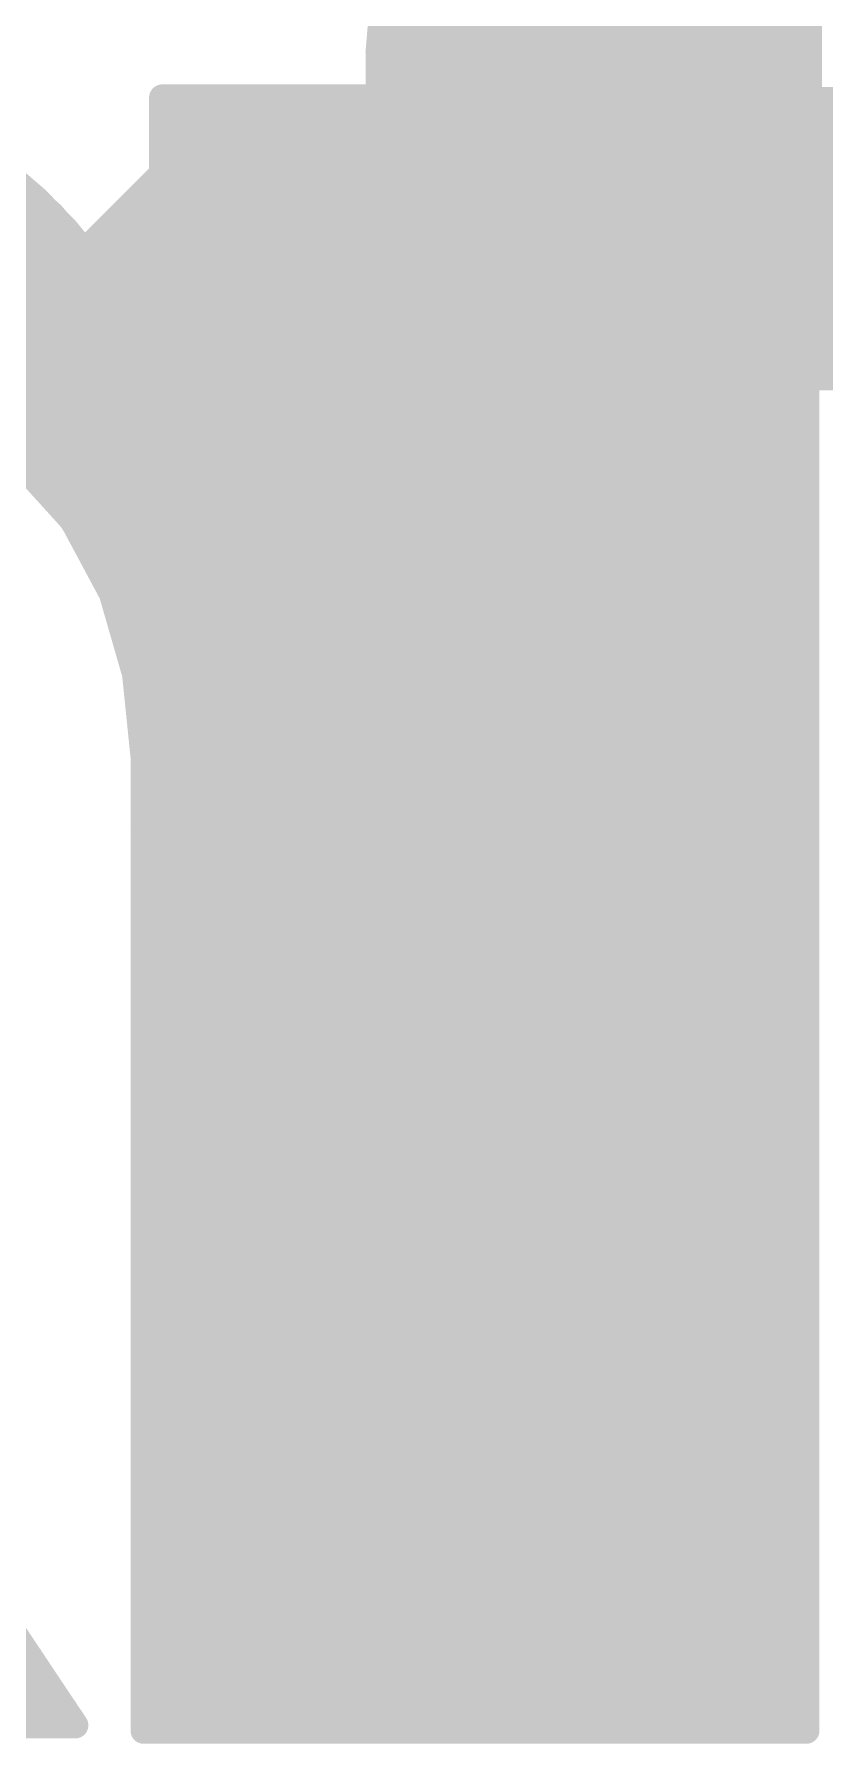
# Model space of a CAD drawing. Extents: x -19.1 to 53.5, y -15.6 to 59.8.
# Drawn here: x 24.698 to 25.458, y 53.383 to 55.029 of the extents above; entities that cross this region are included whole.
import ezdxf

# ---------------------------------------------------------------- set-up
doc = ezdxf.new("R2010")
doc.units = 0
doc.layers.add('21', color=41, linetype='CONTINUOUS')
doc.layers.add('22', color=40, linetype='CONTINUOUS')

msp = doc.modelspace()

# ---------------------------------------------------------------- linework, layer by layer
at = {"layer": '21', "const_width": 0.0254}
for points in [[(25.0292, 55.0113), (25.0469, 55.2247)], [(25.4432, 55.1053), (25.4432, 54.9656)], [(25.0317, 55.0418), (25.4432, 55.0418)], [(25.0296, 55.0164), (25.4432, 55.0164)], [(25.0292, 54.9656), (25.0292, 55.0113)], [(25.0292, 54.991), (25.4432, 54.991)], [(24.6253, 54.6989), (24.892, 54.9656)], [(24.892, 54.9656), (25.0292, 54.9656)], [(25.0292, 54.9656), (25.4432, 54.9656)], [(25.4432, 54.9656), (25.7404, 54.9656)], [(24.8666, 54.9402), (25.7404, 54.9402)], [(24.8412, 54.9148), (25.7404, 54.9148)], [(24.8158, 54.8894), (25.7404, 54.8894)], [(24.7904, 54.864), (25.7404, 54.864)], [(24.765, 54.8386), (25.7404, 54.8386)], [(24.7396, 54.8132), (25.7404, 54.8132)], [(24.7142, 54.7878), (25.7404, 54.7878)], [(24.6888, 54.7624), (25.7404, 54.7624)], [(24.6634, 54.737), (25.7404, 54.737)], [(24.638, 54.7116), (25.7404, 54.7116)], [(25.0241, 54.6964), (24.6253, 54.6989)], [(25.0241, 53.3959), (25.0241, 54.6964)], [(25.0241, 54.6862), (25.4406, 54.6862)], [(25.7404, 54.6989), (25.4406, 54.6989)], [(25.4406, 54.6989), (25.4406, 53.3959)], [(25.0241, 54.6608), (25.4406, 54.6608)], [(25.0241, 54.6354), (25.4406, 54.6354)], [(25.0241, 54.61), (25.4406, 54.61)], [(25.0241, 54.5846), (25.4406, 54.5846)], [(25.0241, 54.5592), (25.4406, 54.5592)], [(25.0241, 54.5338), (25.4406, 54.5338)], [(25.0241, 54.5084), (25.4406, 54.5084)], [(25.0241, 54.483), (25.4406, 54.483)], [(25.0241, 54.4576), (25.4406, 54.4576)], [(25.0241, 54.4322), (25.4406, 54.4322)], [(25.0241, 54.4068), (25.4406, 54.4068)], [(24.0716, 54.3992), (24.7371, 53.401)], [(25.0241, 54.3814), (25.4406, 54.3814)], [(25.0241, 54.356), (25.4406, 54.356)], [(25.0241, 54.3306), (25.4406, 54.3306)], [(25.0241, 54.3052), (25.4406, 54.3052)], [(25.0241, 54.2798), (25.4406, 54.2798)], [(25.0241, 54.2544), (25.4406, 54.2544)], [(25.0241, 54.229), (25.4406, 54.229)], [(25.0241, 54.2036), (25.4406, 54.2036)], [(25.0241, 54.1782), (25.4406, 54.1782)], [(25.0241, 54.1528), (25.4406, 54.1528)], [(25.0241, 54.1274), (25.4406, 54.1274)], [(25.0241, 54.102), (25.4406, 54.102)], [(25.0241, 54.0766), (25.4406, 54.0766)], [(25.0241, 54.0512), (25.4406, 54.0512)], [(25.0241, 54.0258), (25.4406, 54.0258)], [(25.0241, 54.0004), (25.4406, 54.0004)], [(25.0241, 53.975), (25.4406, 53.975)], [(25.0241, 53.9496), (25.4406, 53.9496)], [(25.0241, 53.9242), (25.4406, 53.9242)], [(25.0241, 53.8988), (25.4406, 53.8988)], [(25.0241, 53.8734), (25.4406, 53.8734)], [(25.0241, 53.848), (25.4406, 53.848)], [(25.0241, 53.8226), (25.4406, 53.8226)], [(25.0241, 53.7972), (25.4406, 53.7972)], [(25.0241, 53.7718), (25.4406, 53.7718)], [(25.0241, 53.7464), (25.4406, 53.7464)], [(25.0241, 53.721), (25.4406, 53.721)], [(25.0241, 53.6956), (25.4406, 53.6956)], [(25.0241, 53.6702), (25.4406, 53.6702)], [(25.0241, 53.6448), (25.4406, 53.6448)], [(25.0241, 53.6194), (25.4406, 53.6194)], [(25.0241, 53.594), (25.4406, 53.594)], [(25.0241, 53.5686), (25.4406, 53.5686)], [(25.0241, 53.5432), (25.4406, 53.5432)], [(25.0241, 53.5178), (25.4406, 53.5178)], [(25.0241, 53.4924), (25.4406, 53.4924)], [(24.1906, 53.467), (24.6931, 53.467)], [(25.0241, 53.467), (25.4406, 53.467)], [(24.206, 53.4416), (24.71, 53.4416)], [(25.0241, 53.4416), (25.4406, 53.4416)], [(24.2214, 53.4162), (24.727, 53.4162)], [(24.7371, 53.401), (24.2291, 53.4035)], [(25.0241, 53.4162), (25.4406, 53.4162)], [(25.4406, 53.3959), (25.0241, 53.3959)]]:
    msp.add_lwpolyline(points, dxfattribs=at)
at = {"layer": '21', "const_width": 0.0127}
for points in [[(25.0317, 55.0481, 1), (25.0317, 55.0355)], [(25.4432, 55.0355, 1), (25.4432, 55.0481)], [(25.0296, 55.0228, 1), (25.0296, 55.0101)], [(25.4432, 55.0101, 1), (25.4432, 55.0228)], [(25.0356, 55.0113, 1), (25.0228, 55.0113)], [(25.0229, 55.0118, 1), (25.0355, 55.0108)], [(25.0292, 54.9973, 1), (25.0292, 54.9847)], [(25.4432, 54.9847, 1), (25.4432, 54.9973)], [(24.892, 54.9719, 1), (24.892, 54.9593)], [(24.8965, 54.9611, 1), (24.8875, 54.9701)], [(25.0292, 54.9719, 1), (25.0292, 54.9593)], [(25.0292, 54.9593, 1), (25.0292, 54.9719)], [(25.4432, 54.9719, 1), (25.4432, 54.9593)], [(25.4432, 54.9593, 1), (25.4432, 54.9719)], [(25.0228, 54.9656, 1), (25.0356, 54.9656)], [(25.4368, 54.9656, 1), (25.4496, 54.9656)], [(24.8666, 54.9466, 1), (24.8666, 54.9339)], [(24.8412, 54.9211, 1), (24.8412, 54.9085)], [(24.8158, 54.8957, 1), (24.8158, 54.8831)], [(24.7904, 54.8704, 1), (24.7904, 54.8577)], [(24.765, 54.8449, 1), (24.765, 54.8323)], [(24.7396, 54.8195, 1), (24.7396, 54.8069)], [(24.7142, 54.7942, 1), (24.7142, 54.7815)], [(25.0305, 54.6964, 1), (25.0177, 54.6964)], [(25.0241, 54.6925, 1), (25.0241, 54.6799)], [(25.0241, 54.6901, 1), (25.0241, 54.7027)], [(25.447, 54.6989, 1), (25.4342, 54.6989)], [(25.4406, 54.7052, 1), (25.4406, 54.6926)], [(25.4406, 54.6799, 1), (25.4406, 54.6925)], [(25.0241, 54.6671, 1), (25.0241, 54.6545)], [(25.4406, 54.6545, 1), (25.4406, 54.6671)], [(25.0241, 54.6418, 1), (25.0241, 54.6291)], [(25.4406, 54.6291, 1), (25.4406, 54.6418)], [(25.0241, 54.6163, 1), (25.0241, 54.6037)], [(25.4406, 54.6037, 1), (25.4406, 54.6163)], [(25.0241, 54.5909, 1), (25.0241, 54.5783)], [(25.4406, 54.5783, 1), (25.4406, 54.5909)], [(25.0241, 54.5656, 1), (25.0241, 54.5529)], [(25.4406, 54.5529, 1), (25.4406, 54.5656)], [(25.0241, 54.5401, 1), (25.0241, 54.5275)], [(25.4406, 54.5275, 1), (25.4406, 54.5401)], [(25.0241, 54.5147, 1), (25.0241, 54.5021)], [(25.4406, 54.5021, 1), (25.4406, 54.5147)], [(25.0241, 54.4894, 1), (25.0241, 54.4767)], [(25.4406, 54.4767, 1), (25.4406, 54.4894)], [(25.0241, 54.4639, 1), (25.0241, 54.4513)], [(25.4406, 54.4513, 1), (25.4406, 54.4639)], [(25.0241, 54.4385, 1), (25.0241, 54.4259)], [(25.4406, 54.4259, 1), (25.4406, 54.4385)], [(25.0241, 54.4132, 1), (25.0241, 54.4005)], [(25.4406, 54.4005, 1), (25.4406, 54.4132)], [(25.0241, 54.3877, 1), (25.0241, 54.3751)], [(25.4406, 54.3751, 1), (25.4406, 54.3877)], [(25.0241, 54.3623, 1), (25.0241, 54.3497)], [(25.4406, 54.3497, 1), (25.4406, 54.3623)], [(25.0241, 54.337, 1), (25.0241, 54.3243)], [(25.4406, 54.3243, 1), (25.4406, 54.337)], [(25.0241, 54.3115, 1), (25.0241, 54.2989)], [(25.4406, 54.2989, 1), (25.4406, 54.3115)], [(25.0241, 54.2861, 1), (25.0241, 54.2735)], [(25.4406, 54.2735, 1), (25.4406, 54.2861)], [(25.0241, 54.2608, 1), (25.0241, 54.2481)], [(25.4406, 54.2481, 1), (25.4406, 54.2608)], [(25.0241, 54.2353, 1), (25.0241, 54.2227)], [(25.4406, 54.2227, 1), (25.4406, 54.2353)], [(25.0241, 54.2099, 1), (25.0241, 54.1973)], [(25.4406, 54.1973, 1), (25.4406, 54.2099)], [(25.0241, 54.1846, 1), (25.0241, 54.1719)], [(25.4406, 54.1719, 1), (25.4406, 54.1846)], [(25.0241, 54.1591, 1), (25.0241, 54.1465)], [(25.4406, 54.1465, 1), (25.4406, 54.1591)], [(25.0241, 54.1337, 1), (25.0241, 54.1211)], [(25.4406, 54.1211, 1), (25.4406, 54.1337)], [(25.0241, 54.1084, 1), (25.0241, 54.0957)], [(25.4406, 54.0957, 1), (25.4406, 54.1084)], [(25.0241, 54.0829, 1), (25.0241, 54.0703)], [(25.4406, 54.0703, 1), (25.4406, 54.0829)], [(25.0241, 54.0575, 1), (25.0241, 54.0449)], [(25.4406, 54.0449, 1), (25.4406, 54.0575)], [(25.0241, 54.0322, 1), (25.0241, 54.0195)], [(25.4406, 54.0195, 1), (25.4406, 54.0322)], [(25.0241, 54.0067, 1), (25.0241, 53.9941)], [(25.4406, 53.9941, 1), (25.4406, 54.0067)], [(25.0241, 53.9813, 1), (25.0241, 53.9687)], [(25.4406, 53.9687, 1), (25.4406, 53.9813)], [(25.0241, 53.956, 1), (25.0241, 53.9433)], [(25.4406, 53.9433, 1), (25.4406, 53.956)], [(25.0241, 53.9306, 1), (25.0241, 53.9179)], [(25.4406, 53.9179, 1), (25.4406, 53.9306)], [(25.0241, 53.9051, 1), (25.0241, 53.8925)], [(25.4406, 53.8925, 1), (25.4406, 53.9051)], [(25.0241, 53.8798, 1), (25.0241, 53.8671)], [(25.4406, 53.8671, 1), (25.4406, 53.8798)], [(25.0241, 53.8544, 1), (25.0241, 53.8417)], [(25.4406, 53.8417, 1), (25.4406, 53.8544)], [(25.0241, 53.8289, 1), (25.0241, 53.8163)], [(25.4406, 53.8163, 1), (25.4406, 53.8289)], [(25.0241, 53.8036, 1), (25.0241, 53.7909)], [(25.4406, 53.7909, 1), (25.4406, 53.8036)], [(25.0241, 53.7782, 1), (25.0241, 53.7655)], [(25.4406, 53.7655, 1), (25.4406, 53.7782)], [(25.0241, 53.7527, 1), (25.0241, 53.7401)], [(25.4406, 53.7401, 1), (25.4406, 53.7527)], [(25.0241, 53.7274, 1), (25.0241, 53.7147)], [(25.4406, 53.7147, 1), (25.4406, 53.7274)], [(25.0241, 53.702, 1), (25.0241, 53.6893)], [(25.4406, 53.6893, 1), (25.4406, 53.702)], [(25.0241, 53.6765, 1), (25.0241, 53.6639)], [(25.4406, 53.6639, 1), (25.4406, 53.6765)], [(25.0241, 53.6512, 1), (25.0241, 53.6385)], [(25.4406, 53.6385, 1), (25.4406, 53.6512)], [(25.0241, 53.6258, 1), (25.0241, 53.6131)], [(25.4406, 53.6131, 1), (25.4406, 53.6258)], [(25.0241, 53.6003, 1), (25.0241, 53.5877)], [(25.4406, 53.5877, 1), (25.4406, 53.6003)], [(25.0241, 53.575, 1), (25.0241, 53.5623)], [(25.4406, 53.5623, 1), (25.4406, 53.575)], [(25.0241, 53.5496, 1), (25.0241, 53.5369)], [(25.4406, 53.5369, 1), (25.4406, 53.5496)], [(25.0241, 53.5241, 1), (25.0241, 53.5115)], [(25.4406, 53.5115, 1), (25.4406, 53.5241)], [(25.0241, 53.4988, 1), (25.0241, 53.4861)], [(25.4406, 53.4861, 1), (25.4406, 53.4988)], [(24.6931, 53.4607, 1), (24.6931, 53.4734)], [(25.0241, 53.4734, 1), (25.0241, 53.4607)], [(25.4406, 53.4607, 1), (25.4406, 53.4734)], [(24.71, 53.4353, 1), (24.71, 53.4479)], [(25.0241, 53.4479, 1), (25.0241, 53.4353)], [(25.4406, 53.4353, 1), (25.4406, 53.4479)], [(24.727, 53.4099, 1), (24.727, 53.4226)], [(24.7371, 53.3947, 1), (24.7371, 53.4073)], [(25.0241, 53.4226, 1), (25.0241, 53.4099)], [(25.4406, 53.4099, 1), (25.4406, 53.4226)], [(24.7318, 53.3975, 1), (24.7424, 53.4045)], [(25.0241, 53.4023, 1), (25.0241, 53.3896)], [(25.0177, 53.3959, 1), (25.0305, 53.3959)], [(25.4342, 53.3959, 1), (25.447, 53.3959)], [(25.4406, 53.3896, 1), (25.4406, 53.4023)]]:
    msp.add_lwpolyline(points, format="xyb", dxfattribs=at)
at = {"layer": '22', "const_width": 0.0254}
for points in [[(25.2247, 54.9681), (24.8209, 54.9681)], [(24.8209, 54.9681), (24.8209, 54.7472)], [(25.2247, 54.9681), (24.8209, 54.9681)], [(24.8209, 54.9681), (24.8209, 54.7472)], [(24.8209, 54.9656), (25.2247, 54.9656)], [(25.2247, 53.3959), (25.2247, 54.9681)], [(25.2247, 53.3959), (25.2247, 54.9681)], [(24.8209, 54.9402), (25.2247, 54.9402)], [(24.8209, 54.9148), (25.2247, 54.9148)], [(24.7146, 54.8554), (24.6685, 54.897)], [(24.8209, 54.8894), (25.2247, 54.8894)], [(23.8957, 54.864), (24.7051, 54.864)], [(24.7548, 54.8081), (24.7146, 54.8554)], [(24.8209, 54.864), (25.2247, 54.864)], [(23.8741, 54.8386), (24.7289, 54.8386)], [(24.8209, 54.8386), (25.2247, 54.8386)], [(23.8541, 54.8132), (24.7505, 54.8132)], [(24.7828, 54.77), (24.7548, 54.8081)], [(24.8209, 54.8132), (25.2247, 54.8132)], [(23.839, 54.7878), (24.7697, 54.7878)], [(24.8209, 54.7878), (25.2247, 54.7878)], [(24.7955, 54.7548), (24.7828, 54.77)], [(23.824, 54.7624), (24.7892, 54.7624)], [(24.8036, 54.7492), (24.7955, 54.7548)], [(24.8209, 54.7624), (25.2247, 54.7624)], [(23.8126, 54.737), (25.2247, 54.737)], [(24.8133, 54.7472), (24.8036, 54.7492)], [(24.8209, 54.7472), (24.8133, 54.7472)], [(24.8209, 54.7472), (24.8133, 54.7472)], [(23.8029, 54.7116), (25.2247, 54.7116)], [(24.4653, 54.6862), (25.2247, 54.6862)], [(24.6139, 54.6608), (25.2247, 54.6608)], [(24.659, 54.6354), (25.2247, 54.6354)], [(24.6812, 54.6202), (24.7349, 54.561)], [(24.6904, 54.61), (25.2247, 54.61)], [(24.7135, 54.5846), (25.2247, 54.5846)], [(24.7349, 54.561), (24.7726, 54.4906)], [(24.7358, 54.5592), (25.2247, 54.5592)], [(24.7494, 54.5338), (25.2247, 54.5338)], [(24.7631, 54.5084), (25.2247, 54.5084)], [(24.7726, 54.4906), (24.7949, 54.4132)], [(24.7748, 54.483), (25.2247, 54.483)], [(24.7821, 54.4576), (25.2247, 54.4576)], [(24.7894, 54.4322), (25.2247, 54.4322)], [(24.7949, 54.4132), (24.8031, 54.3331)], [(24.7956, 54.4068), (25.2247, 54.4068)], [(24.7981, 54.3814), (25.2247, 54.3814)], [(24.8008, 54.356), (25.2247, 54.356)], [(24.8031, 54.3331), (24.8031, 53.3959)], [(24.8031, 54.3306), (25.2247, 54.3306)], [(24.8031, 54.3052), (25.2247, 54.3052)], [(24.8031, 54.2798), (25.2247, 54.2798)], [(24.8031, 54.2646), (24.8031, 53.3959)], [(24.8031, 54.2544), (25.2247, 54.2544)], [(24.8031, 54.229), (25.2247, 54.229)], [(24.8031, 54.2036), (25.2247, 54.2036)], [(24.8031, 54.1782), (25.2247, 54.1782)], [(24.8031, 54.1528), (25.2247, 54.1528)], [(24.8031, 54.1274), (25.2247, 54.1274)], [(24.8031, 54.102), (25.2247, 54.102)], [(24.8031, 54.0766), (25.2247, 54.0766)], [(24.8031, 54.0512), (25.2247, 54.0512)], [(24.8031, 54.0258), (25.2247, 54.0258)], [(24.8031, 54.0004), (25.2247, 54.0004)], [(24.8031, 53.975), (25.2247, 53.975)], [(24.8031, 53.9496), (25.2247, 53.9496)], [(24.8031, 53.9242), (25.2247, 53.9242)], [(24.8031, 53.8988), (25.2247, 53.8988)], [(24.8031, 53.8734), (25.2247, 53.8734)], [(24.8031, 53.848), (25.2247, 53.848)], [(24.8031, 53.8226), (25.2247, 53.8226)], [(24.8031, 53.7972), (25.2247, 53.7972)], [(24.8031, 53.7718), (25.2247, 53.7718)], [(24.8031, 53.7464), (25.2247, 53.7464)], [(24.8031, 53.721), (25.2247, 53.721)], [(24.8031, 53.6956), (25.2247, 53.6956)], [(24.8031, 53.6702), (25.2247, 53.6702)], [(24.8031, 53.6448), (25.2247, 53.6448)], [(24.8031, 53.6194), (25.2247, 53.6194)], [(24.8031, 53.594), (25.2247, 53.594)], [(24.8031, 53.5686), (25.2247, 53.5686)], [(24.8031, 53.5432), (25.2247, 53.5432)], [(24.8031, 53.5178), (25.2247, 53.5178)], [(24.8031, 53.4924), (25.2247, 53.4924)], [(24.8031, 53.467), (25.2247, 53.467)], [(24.8031, 53.4416), (25.2247, 53.4416)], [(24.8031, 53.4162), (25.2247, 53.4162)], [(24.8031, 53.3959), (25.2247, 53.3959)], [(24.8031, 53.3959), (25.2247, 53.3959)]]:
    msp.add_lwpolyline(points, dxfattribs=at)
at = {"layer": '22'}
for points, const_width in [([(24.8209, 54.9744, 1), (24.8209, 54.9618)], 0.0127), ([(24.8273, 54.9681, 1), (24.8146, 54.9681)], 0.0127), ([(24.8209, 54.9744, 1), (24.8209, 54.9618)], 0.0127), ([(24.8273, 54.9681, 1), (24.8146, 54.9681)], 0.0127), ([(24.8209, 54.9719, 1), (24.8209, 54.9593)], 0.0127), ([(25.2311, 54.9681, 1), (25.2184, 54.9681)], 0.0127), ([(25.2311, 54.9681, 1), (25.2184, 54.9681)], 0.0127), ([(25.2247, 54.9618, 1), (25.2247, 54.9744)], 0.0127), ([(25.2247, 54.9618, 1), (25.2247, 54.9744)], 0.0127), ([(25.2247, 54.9593, 1), (25.2247, 54.9719)], 0.0127), ([(24.8209, 54.9466, 1), (24.8209, 54.9339)], 0.0127), ([(25.2247, 54.9339, 1), (25.2247, 54.9466)], 0.0127), ([(24.8209, 54.9211, 1), (24.8209, 54.9085)], 0.0127), ([(25.2247, 54.9085, 1), (25.2247, 54.9211)], 0.0127), ([(24.7548, 54.8081, 0.0664), (24.6685, 54.897)], 0.0254), ([(24.8209, 54.8957, 1), (24.8209, 54.8831)], 0.0127), ([(25.2247, 54.8831, 1), (25.2247, 54.8957)], 0.0127), ([(24.7051, 54.8577, 1), (24.7051, 54.8704)], 0.0127), ([(24.7194, 54.8595, 1), (24.7098, 54.8513)], 0.0127), ([(24.7103, 54.8507, 1), (24.7189, 54.8601)], 0.0127), ([(24.8209, 54.8704, 1), (24.8209, 54.8577)], 0.0127), ([(25.2247, 54.8577, 1), (25.2247, 54.8704)], 0.0127), ([(24.7289, 54.8323, 1), (24.7289, 54.8449)], 0.0127), ([(24.8209, 54.8449, 1), (24.8209, 54.8323)], 0.0127), ([(25.2247, 54.8323, 1), (25.2247, 54.8449)], 0.0127), ([(24.7599, 54.8119, 1), (24.7497, 54.8043)], 0.0127), ([(24.7828, 54.77, 0.0022), (24.7548, 54.8081)], 0.0254), ([(24.7599, 54.8119, 1), (24.7497, 54.8043)], 0.0127), ([(24.7497, 54.8043, 1), (24.7599, 54.8119)], 0.0127), ([(24.75, 54.804, 1), (24.7596, 54.8122)], 0.0127), ([(24.7505, 54.8069, 1), (24.7505, 54.8195)], 0.0127), ([(24.8209, 54.8195, 1), (24.8209, 54.8069)], 0.0127), ([(25.2247, 54.8069, 1), (25.2247, 54.8195)], 0.0127), ([(24.7697, 54.7815, 1), (24.7697, 54.7942)], 0.0127), ([(24.8209, 54.7942, 1), (24.8209, 54.7815)], 0.0127), ([(25.2247, 54.7815, 1), (25.2247, 54.7942)], 0.0127), ([(24.7877, 54.7741, 1), (24.7779, 54.7659)], 0.0127), ([(24.7828, 54.77, 0.0333), (24.7955, 54.7548)], 0.0254), ([(24.7879, 54.7737, 1), (24.7777, 54.7663)], 0.0127), ([(24.7777, 54.7662, 1), (24.7879, 54.7738)], 0.0127), ([(24.7777, 54.7663, 1), (24.7879, 54.7737)], 0.0127), ([(24.7892, 54.7561, 1), (24.7892, 54.7687)], 0.0127), ([(24.7991, 54.76, 1), (24.7919, 54.7496)], 0.0127), ([(24.7955, 54.7548, 0.205), (24.8133, 54.7472)], 0.0254), ([(24.8001, 54.7592, 1), (24.7909, 54.7504)], 0.0127), ([(24.7906, 54.7507, 1), (24.8004, 54.7589)], 0.0127), ([(24.7909, 54.7504, 1), (24.8001, 54.7592)], 0.0127), ([(24.8209, 54.7687, 1), (24.8209, 54.7561)], 0.0127), ([(25.2247, 54.7561, 1), (25.2247, 54.7687)], 0.0127), ([(24.8049, 54.7554, 1), (24.8024, 54.743)], 0.0127), ([(24.8, 54.744, 1), (24.8072, 54.7544)], 0.0127), ([(24.8133, 54.7535, 1), (24.8133, 54.7409)], 0.0127), ([(24.8133, 54.7535, 1), (24.8133, 54.7409)], 0.0127), ([(24.812, 54.741, 1), (24.8146, 54.7534)], 0.0127), ([(24.8133, 54.7409, 1), (24.8133, 54.7535)], 0.0127), ([(24.8146, 54.7472, 1), (24.8273, 54.7472)], 0.0127), ([(24.8146, 54.7472, 1), (24.8273, 54.7472)], 0.0127), ([(24.8209, 54.7409, 1), (24.8209, 54.7535)], 0.0127), ([(24.8209, 54.7409, 1), (24.8209, 54.7535)], 0.0127), ([(25.2247, 54.7307, 1), (25.2247, 54.7433)], 0.0127), ([(25.2247, 54.7053, 1), (25.2247, 54.718)], 0.0127), ([(25.2247, 54.6799, 1), (25.2247, 54.6925)], 0.0127), ([(25.2247, 54.6545, 1), (25.2247, 54.6671)], 0.0127), ([(25.2247, 54.6291, 1), (25.2247, 54.6418)], 0.0127), ([(24.7726, 54.4906, 0.1229), (24.6812, 54.6202)], 0.0254), ([(25.2247, 54.6037, 1), (25.2247, 54.6163)], 0.0127), ([(24.7135, 54.5909, 1), (24.7135, 54.5783)], 0.0127), ([(25.2247, 54.5783, 1), (25.2247, 54.5909)], 0.0127), ([(24.7405, 54.564, 1), (24.7293, 54.558)], 0.0127), ([(24.7358, 54.5656, 1), (24.7358, 54.5529)], 0.0127), ([(24.7302, 54.5568, 1), (24.7396, 54.5653)], 0.0127), ([(25.2247, 54.5529, 1), (25.2247, 54.5656)], 0.0127), ([(24.7494, 54.5401, 1), (24.7494, 54.5275)], 0.0127), ([(25.2247, 54.5275, 1), (25.2247, 54.5401)], 0.0127), ([(24.7631, 54.5147, 1), (24.7631, 54.5021)], 0.0127), ([(25.2247, 54.5021, 1), (25.2247, 54.5147)], 0.0127), ([(24.7787, 54.4924, 1), (24.7665, 54.4888)], 0.0127), ([(24.8031, 54.3331, 0.0895), (24.7726, 54.4906)], 0.0254), ([(24.7785, 54.4929, 1), (24.7667, 54.4883)], 0.0127), ([(24.7667, 54.4883, 1), (24.7785, 54.4929)], 0.0127), ([(24.767, 54.4876, 1), (24.7782, 54.4936)], 0.0127), ([(24.7748, 54.4894, 1), (24.7748, 54.4767)], 0.0127), ([(25.2247, 54.4767, 1), (25.2247, 54.4894)], 0.0127), ([(24.7821, 54.4639, 1), (24.7821, 54.4513)], 0.0127), ([(25.2247, 54.4513, 1), (25.2247, 54.4639)], 0.0127), ([(24.7894, 54.4385, 1), (24.7894, 54.4259)], 0.0127), ([(25.2247, 54.4259, 1), (25.2247, 54.4385)], 0.0127), ([(24.8012, 54.4139, 1), (24.7886, 54.4126)], 0.0127), ([(24.7888, 54.4115, 1), (24.801, 54.415)], 0.0127), ([(24.7956, 54.4132, 1), (24.7956, 54.4005)], 0.0127), ([(25.2247, 54.4005, 1), (25.2247, 54.4132)], 0.0127), ([(24.7981, 54.3877, 1), (24.7981, 54.3751)], 0.0127), ([(25.2247, 54.3751, 1), (25.2247, 54.3877)], 0.0127), ([(24.8008, 54.3623, 1), (24.8008, 54.3497)], 0.0127), ([(25.2247, 54.3497, 1), (25.2247, 54.3623)], 0.0127), ([(24.8095, 54.3331, 1), (24.7967, 54.3331)], 0.0127), ([(24.8031, 54.2646, 0.0064), (24.8031, 54.3331)], 0.0254), ([(24.8094, 54.3332, 1), (24.7968, 54.333)], 0.0127), ([(24.8031, 54.337, 1), (24.8031, 54.3243)], 0.0127), ([(24.7968, 54.3325, 1), (24.8094, 54.3337)], 0.0127), ([(24.7968, 54.333, 1), (24.8094, 54.3332)], 0.0127), ([(25.2247, 54.3243, 1), (25.2247, 54.337)], 0.0127), ([(24.8031, 54.3115, 1), (24.8031, 54.2989)], 0.0127), ([(25.2247, 54.2989, 1), (25.2247, 54.3115)], 0.0127), ([(24.8031, 54.2861, 1), (24.8031, 54.2735)], 0.0127), ([(25.2247, 54.2735, 1), (25.2247, 54.2861)], 0.0127), ([(24.8095, 54.2646, 1), (24.7967, 54.2646)], 0.0127), ([(24.7968, 54.2647, 1), (24.8094, 54.2645)], 0.0127), ([(24.8031, 54.2608, 1), (24.8031, 54.2481)], 0.0127), ([(25.2247, 54.2481, 1), (25.2247, 54.2608)], 0.0127), ([(24.8031, 54.2353, 1), (24.8031, 54.2227)], 0.0127), ([(25.2247, 54.2227, 1), (25.2247, 54.2353)], 0.0127), ([(24.8031, 54.2099, 1), (24.8031, 54.1973)], 0.0127), ([(25.2247, 54.1973, 1), (25.2247, 54.2099)], 0.0127), ([(24.8031, 54.1846, 1), (24.8031, 54.1719)], 0.0127), ([(25.2247, 54.1719, 1), (25.2247, 54.1846)], 0.0127), ([(24.8031, 54.1591, 1), (24.8031, 54.1465)], 0.0127), ([(25.2247, 54.1465, 1), (25.2247, 54.1591)], 0.0127), ([(24.8031, 54.1337, 1), (24.8031, 54.1211)], 0.0127), ([(25.2247, 54.1211, 1), (25.2247, 54.1337)], 0.0127), ([(24.8031, 54.1084, 1), (24.8031, 54.0957)], 0.0127), ([(25.2247, 54.0957, 1), (25.2247, 54.1084)], 0.0127), ([(24.8031, 54.0829, 1), (24.8031, 54.0703)], 0.0127), ([(25.2247, 54.0703, 1), (25.2247, 54.0829)], 0.0127), ([(24.8031, 54.0575, 1), (24.8031, 54.0449)], 0.0127), ([(25.2247, 54.0449, 1), (25.2247, 54.0575)], 0.0127), ([(24.8031, 54.0322, 1), (24.8031, 54.0195)], 0.0127), ([(25.2247, 54.0195, 1), (25.2247, 54.0322)], 0.0127), ([(24.8031, 54.0067, 1), (24.8031, 53.9941)], 0.0127), ([(25.2247, 53.9941, 1), (25.2247, 54.0067)], 0.0127), ([(24.8031, 53.9813, 1), (24.8031, 53.9687)], 0.0127), ([(25.2247, 53.9687, 1), (25.2247, 53.9813)], 0.0127), ([(24.8031, 53.956, 1), (24.8031, 53.9433)], 0.0127), ([(25.2247, 53.9433, 1), (25.2247, 53.956)], 0.0127), ([(24.8031, 53.9306, 1), (24.8031, 53.9179)], 0.0127), ([(25.2247, 53.9179, 1), (25.2247, 53.9306)], 0.0127), ([(24.8031, 53.9051, 1), (24.8031, 53.8925)], 0.0127), ([(25.2247, 53.8925, 1), (25.2247, 53.9051)], 0.0127), ([(24.8031, 53.8798, 1), (24.8031, 53.8671)], 0.0127), ([(25.2247, 53.8671, 1), (25.2247, 53.8798)], 0.0127), ([(24.8031, 53.8544, 1), (24.8031, 53.8417)], 0.0127), ([(25.2247, 53.8417, 1), (25.2247, 53.8544)], 0.0127), ([(24.8031, 53.8289, 1), (24.8031, 53.8163)], 0.0127), ([(25.2247, 53.8163, 1), (25.2247, 53.8289)], 0.0127), ([(24.8031, 53.8036, 1), (24.8031, 53.7909)], 0.0127), ([(25.2247, 53.7909, 1), (25.2247, 53.8036)], 0.0127), ([(24.8031, 53.7782, 1), (24.8031, 53.7655)], 0.0127), ([(25.2247, 53.7655, 1), (25.2247, 53.7782)], 0.0127), ([(24.8031, 53.7527, 1), (24.8031, 53.7401)], 0.0127), ([(25.2247, 53.7401, 1), (25.2247, 53.7527)], 0.0127), ([(24.8031, 53.7274, 1), (24.8031, 53.7147)], 0.0127), ([(25.2247, 53.7147, 1), (25.2247, 53.7274)], 0.0127), ([(24.8031, 53.702, 1), (24.8031, 53.6893)], 0.0127), ([(25.2247, 53.6893, 1), (25.2247, 53.702)], 0.0127), ([(24.8031, 53.6765, 1), (24.8031, 53.6639)], 0.0127), ([(25.2247, 53.6639, 1), (25.2247, 53.6765)], 0.0127), ([(24.8031, 53.6512, 1), (24.8031, 53.6385)], 0.0127), ([(25.2247, 53.6385, 1), (25.2247, 53.6512)], 0.0127), ([(24.8031, 53.6258, 1), (24.8031, 53.6131)], 0.0127), ([(25.2247, 53.6131, 1), (25.2247, 53.6258)], 0.0127), ([(24.8031, 53.6003, 1), (24.8031, 53.5877)], 0.0127), ([(25.2247, 53.5877, 1), (25.2247, 53.6003)], 0.0127), ([(24.8031, 53.575, 1), (24.8031, 53.5623)], 0.0127), ([(25.2247, 53.5623, 1), (25.2247, 53.575)], 0.0127), ([(24.8031, 53.5496, 1), (24.8031, 53.5369)], 0.0127), ([(25.2247, 53.5369, 1), (25.2247, 53.5496)], 0.0127), ([(24.8031, 53.5241, 1), (24.8031, 53.5115)], 0.0127), ([(25.2247, 53.5115, 1), (25.2247, 53.5241)], 0.0127), ([(24.8031, 53.4988, 1), (24.8031, 53.4861)], 0.0127), ([(25.2247, 53.4861, 1), (25.2247, 53.4988)], 0.0127), ([(24.8031, 53.4734, 1), (24.8031, 53.4607)], 0.0127), ([(25.2247, 53.4607, 1), (25.2247, 53.4734)], 0.0127), ([(24.8031, 53.4479, 1), (24.8031, 53.4353)], 0.0127), ([(25.2247, 53.4353, 1), (25.2247, 53.4479)], 0.0127), ([(24.8031, 53.4226, 1), (24.8031, 53.4099)], 0.0127), ([(25.2247, 53.4099, 1), (25.2247, 53.4226)], 0.0127), ([(24.8031, 53.4023, 1), (24.8031, 53.3896)], 0.0127), ([(24.8031, 53.4023, 1), (24.8031, 53.3896)], 0.0127), ([(24.7967, 53.3959, 1), (24.8095, 53.3959)], 0.0127), ([(24.7967, 53.3959, 1), (24.8095, 53.3959)], 0.0127), ([(25.2184, 53.3959, 1), (25.2311, 53.3959)], 0.0127), ([(25.2184, 53.3959, 1), (25.2311, 53.3959)], 0.0127), ([(25.2247, 53.3896, 1), (25.2247, 53.4023)], 0.0127), ([(25.2247, 53.3896, 1), (25.2247, 53.4023)], 0.0127)]:
    msp.add_lwpolyline(points, format="xyb", dxfattribs=dict(at, const_width=const_width))

doc.saveas('drawing.dxf')
